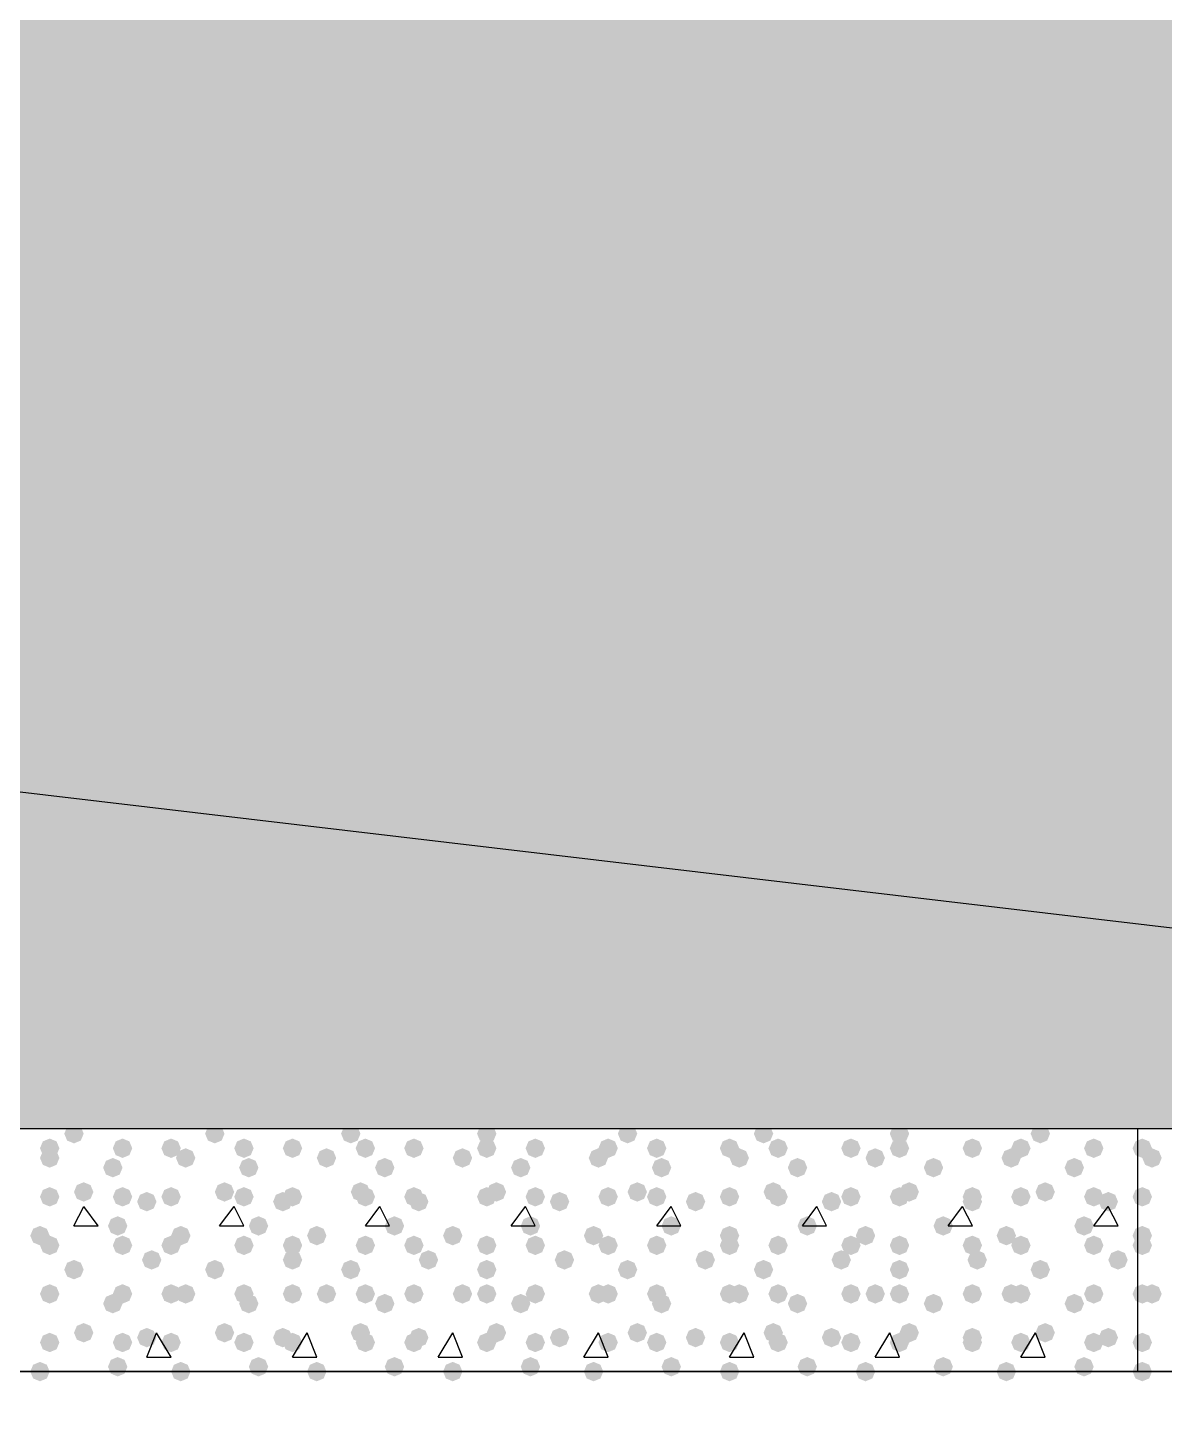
# Model space of a CAD drawing. Header units: millimetres. Extents: x 0 to 420, y 0 to 297.
# Drawn here: x 354.77 to 364.68, y 181.27 to 193.41 of the extents above; entities that cross this region are included whole.
import ezdxf

# ---------------------------------------------------------------- set-up
doc = ezdxf.new("R2010")
doc.units = ezdxf.units.MM
doc.layers.get('0').update_dxf_attribs({"linetype": 'CONTINUOUS'})

msp = doc.modelspace()

# ---------------------------------------------------------------- hatches: boundary and pattern name
at = {"true_color": 0x000008}
h = msp.add_hatch(color=0, dxfattribs=at)
h.paths.add_polyline_path([(379.603, 202.861333), (218.228333, 202.861333), (379.603, 183.811333)], flags=0)
h.paths.add_polyline_path([(218.228333, 202.861333), (379.603, 183.811333), (218.228333, 183.811333)], flags=0)
for points in [[(355.261333, 183.769), (355.236463, 183.709204), (355.176667, 183.684333), (355.116871, 183.709204), (355.092, 183.769), (355.116871, 183.828796), (355.176667, 183.853667), (355.236462, 183.828796)], [(356.489, 183.769), (356.464129, 183.709204), (356.404333, 183.684333), (356.344538, 183.709204), (356.319667, 183.769), (356.344537, 183.828796), (356.404333, 183.853667), (356.464129, 183.828796)], [(357.674333, 183.769), (357.649462, 183.709204), (357.589667, 183.684333), (357.529871, 183.709204), (357.505, 183.769), (357.529871, 183.828796), (357.589667, 183.853667), (357.649462, 183.828796)], [(358.859667, 183.769), (358.834796, 183.709204), (358.775, 183.684333), (358.715204, 183.709204), (358.690333, 183.769), (358.715204, 183.828796), (358.775, 183.853667), (358.834796, 183.828796)], [(360.087333, 183.769), (360.062462, 183.709204), (360.002667, 183.684333), (359.942871, 183.709204), (359.918, 183.769), (359.942871, 183.828796), (360.002667, 183.853667), (360.062462, 183.828796)], [(361.272667, 183.769), (361.247796, 183.709204), (361.188, 183.684333), (361.128204, 183.709204), (361.103333, 183.769), (361.128204, 183.828796), (361.188, 183.853667), (361.247796, 183.828796)], [(362.458, 183.769), (362.433129, 183.709204), (362.373333, 183.684333), (362.313538, 183.709204), (362.288667, 183.769), (362.313537, 183.828796), (362.373333, 183.853667), (362.433129, 183.828796)], [(363.685667, 183.769), (363.660796, 183.709204), (363.601, 183.684333), (363.541204, 183.709204), (363.516333, 183.769), (363.541204, 183.828796), (363.601, 183.853667), (363.660796, 183.828796)], [(355.049667, 183.642), (355.024796, 183.582204), (354.965, 183.557333), (354.905204, 183.582204), (354.880333, 183.642), (354.905204, 183.701796), (354.965, 183.726667), (355.024796, 183.701796)], [(355.684667, 183.642), (355.659796, 183.582204), (355.6, 183.557333), (355.540204, 183.582204), (355.515333, 183.642), (355.540204, 183.701796), (355.6, 183.726667), (355.659796, 183.701796)], [(356.108, 183.642), (356.083129, 183.582204), (356.023333, 183.557333), (355.963538, 183.582204), (355.938667, 183.642), (355.963537, 183.701796), (356.023333, 183.726667), (356.083129, 183.701796)], [(356.743, 183.642), (356.718129, 183.582204), (356.658333, 183.557333), (356.598538, 183.582204), (356.573667, 183.642), (356.598537, 183.701796), (356.658333, 183.726667), (356.718129, 183.701796)], [(357.166333, 183.642), (357.141462, 183.582204), (357.081667, 183.557333), (357.021871, 183.582204), (356.997, 183.642), (357.021871, 183.701796), (357.081667, 183.726667), (357.141462, 183.701796)], [(357.801333, 183.642), (357.776462, 183.582204), (357.716667, 183.557333), (357.656871, 183.582204), (357.632, 183.642), (357.656871, 183.701796), (357.716667, 183.726667), (357.776462, 183.701796)], [(358.224667, 183.642), (358.199796, 183.582204), (358.14, 183.557333), (358.080204, 183.582204), (358.055333, 183.642), (358.080204, 183.701796), (358.14, 183.726667), (358.199796, 183.701796)], [(358.859667, 183.642), (358.834796, 183.582204), (358.775, 183.557333), (358.715204, 183.582204), (358.690333, 183.642), (358.715204, 183.701796), (358.775, 183.726667), (358.834796, 183.701796)], [(359.283, 183.642), (359.258129, 183.582204), (359.198333, 183.557333), (359.138537, 183.582204), (359.113667, 183.642), (359.138537, 183.701796), (359.198333, 183.726667), (359.258129, 183.701796)], [(359.918, 183.642), (359.893129, 183.582204), (359.833333, 183.557333), (359.773537, 183.582204), (359.748667, 183.642), (359.773537, 183.701796), (359.833333, 183.726667), (359.893129, 183.701796)], [(360.341333, 183.642), (360.316462, 183.582204), (360.256667, 183.557333), (360.196871, 183.582204), (360.172, 183.642), (360.196871, 183.701796), (360.256667, 183.726667), (360.316462, 183.701796)], [(360.976333, 183.642), (360.951462, 183.582204), (360.891667, 183.557333), (360.831871, 183.582204), (360.807, 183.642), (360.831871, 183.701796), (360.891667, 183.726667), (360.951462, 183.701796)], [(361.399667, 183.642), (361.374796, 183.582204), (361.315, 183.557333), (361.255204, 183.582204), (361.230333, 183.642), (361.255204, 183.701796), (361.315, 183.726667), (361.374796, 183.701796)], [(362.034667, 183.642), (362.009796, 183.582204), (361.95, 183.557333), (361.890204, 183.582204), (361.865333, 183.642), (361.890204, 183.701796), (361.95, 183.726667), (362.009796, 183.701796)], [(362.458, 183.642), (362.433129, 183.582204), (362.373333, 183.557333), (362.313538, 183.582204), (362.288667, 183.642), (362.313537, 183.701796), (362.373333, 183.726667), (362.433129, 183.701796)], [(363.093, 183.642), (363.068129, 183.582204), (363.008333, 183.557333), (362.948537, 183.582204), (362.923667, 183.642), (362.948537, 183.701796), (363.008333, 183.726667), (363.068129, 183.701796)], [(363.516333, 183.642), (363.491463, 183.582204), (363.431667, 183.557333), (363.371871, 183.582204), (363.347, 183.642), (363.371871, 183.701796), (363.431667, 183.726667), (363.491462, 183.701796)], [(364.151333, 183.642), (364.126463, 183.582204), (364.066667, 183.557333), (364.006871, 183.582204), (363.982, 183.642), (364.006871, 183.701796), (364.066667, 183.726667), (364.126462, 183.701796)], [(355.049667, 183.557333), (355.024796, 183.497537), (354.965, 183.472667), (354.905204, 183.497537), (354.880333, 183.557333), (354.905204, 183.617129), (354.965, 183.642), (355.024796, 183.617129)], [(355.6, 183.472667), (355.575129, 183.412871), (355.515333, 183.388), (355.455537, 183.412871), (355.430667, 183.472667), (355.455537, 183.532462), (355.515333, 183.557333), (355.575129, 183.532463)], [(356.235, 183.557333), (356.210129, 183.497537), (356.150333, 183.472667), (356.090537, 183.497537), (356.065667, 183.557333), (356.090537, 183.617129), (356.150333, 183.642), (356.210129, 183.617129)], [(356.785333, 183.472667), (356.760463, 183.412871), (356.700667, 183.388), (356.640871, 183.412871), (356.616, 183.472667), (356.640871, 183.532462), (356.700667, 183.557333), (356.760462, 183.532463)], [(357.462667, 183.557333), (357.437796, 183.497537), (357.378, 183.472667), (357.318204, 183.497537), (357.293333, 183.557333), (357.318204, 183.617129), (357.378, 183.642), (357.437796, 183.617129)], [(357.970667, 183.472667), (357.945796, 183.412871), (357.886, 183.388), (357.826204, 183.412871), (357.801333, 183.472667), (357.826204, 183.532462), (357.886, 183.557333), (357.945796, 183.532463)], [(358.648, 183.557333), (358.623129, 183.497537), (358.563333, 183.472667), (358.503537, 183.497537), (358.478667, 183.557333), (358.503537, 183.617129), (358.563333, 183.642), (358.623129, 183.617129)], [(359.156, 183.472667), (359.131129, 183.412871), (359.071333, 183.388), (359.011537, 183.412871), (358.986667, 183.472667), (359.011537, 183.532462), (359.071333, 183.557333), (359.131129, 183.532463)], [(359.833333, 183.557333), (359.808463, 183.497537), (359.748667, 183.472667), (359.688871, 183.497537), (359.664, 183.557333), (359.688871, 183.617129), (359.748667, 183.642), (359.808462, 183.617129)], [(360.383667, 183.472667), (360.358796, 183.412871), (360.299, 183.388), (360.239204, 183.412871), (360.214333, 183.472667), (360.239204, 183.532462), (360.299, 183.557333), (360.358796, 183.532463)], [(361.061, 183.557333), (361.036129, 183.497537), (360.976333, 183.472667), (360.916538, 183.497537), (360.891667, 183.557333), (360.916537, 183.617129), (360.976333, 183.642), (361.036129, 183.617129)], [(361.569, 183.472667), (361.544129, 183.412871), (361.484333, 183.388), (361.424537, 183.412871), (361.399667, 183.472667), (361.424537, 183.532462), (361.484333, 183.557333), (361.544129, 183.532463)], [(362.246333, 183.557333), (362.221462, 183.497537), (362.161667, 183.472667), (362.101871, 183.497537), (362.077, 183.557333), (362.101871, 183.617129), (362.161667, 183.642), (362.221462, 183.617129)], [(362.754333, 183.472667), (362.729462, 183.412871), (362.669667, 183.388), (362.609871, 183.412871), (362.585, 183.472667), (362.609871, 183.532462), (362.669667, 183.557333), (362.729462, 183.532463)], [(363.431667, 183.557333), (363.406796, 183.497537), (363.347, 183.472667), (363.287204, 183.497537), (363.262333, 183.557333), (363.287204, 183.617129), (363.347, 183.642), (363.406796, 183.617129)], [(363.982, 183.472667), (363.957129, 183.412871), (363.897333, 183.388), (363.837538, 183.412871), (363.812667, 183.472667), (363.837537, 183.532462), (363.897333, 183.557333), (363.957129, 183.532463)], [(355.049667, 183.218667), (355.024796, 183.158871), (354.965, 183.134), (354.905204, 183.158871), (354.880333, 183.218667), (354.905204, 183.278462), (354.965, 183.303333), (355.024796, 183.278463)], [(355.346, 183.261), (355.321129, 183.201204), (355.261333, 183.176333), (355.201537, 183.201204), (355.176667, 183.261), (355.201537, 183.320796), (355.261333, 183.345667), (355.321129, 183.320796)], [(355.684667, 183.218667), (355.659796, 183.158871), (355.6, 183.134), (355.540204, 183.158871), (355.515333, 183.218667), (355.540204, 183.278462), (355.6, 183.303333), (355.659796, 183.278463)], [(356.108, 183.218667), (356.083129, 183.158871), (356.023333, 183.134), (355.963538, 183.158871), (355.938667, 183.218667), (355.963537, 183.278462), (356.023333, 183.303333), (356.083129, 183.278463)], [(356.573667, 183.261), (356.548796, 183.201204), (356.489, 183.176333), (356.429204, 183.201204), (356.404333, 183.261), (356.429204, 183.320796), (356.489, 183.345667), (356.548796, 183.320796)], [(356.743, 183.218667), (356.718129, 183.158871), (356.658333, 183.134), (356.598538, 183.158871), (356.573667, 183.218667), (356.598537, 183.278462), (356.658333, 183.303333), (356.718129, 183.278463)], [(357.166333, 183.218667), (357.141462, 183.158871), (357.081667, 183.134), (357.021871, 183.158871), (356.997, 183.218667), (357.021871, 183.278462), (357.081667, 183.303333), (357.141462, 183.278463)], [(357.759, 183.261), (357.734129, 183.201204), (357.674333, 183.176333), (357.614537, 183.201204), (357.589667, 183.261), (357.614537, 183.320796), (357.674333, 183.345667), (357.734129, 183.320796)], [(357.801333, 183.218667), (357.776462, 183.158871), (357.716667, 183.134), (357.656871, 183.158871), (357.632, 183.218667), (357.656871, 183.278462), (357.716667, 183.303333), (357.776462, 183.278463)], [(358.224667, 183.218667), (358.199796, 183.158871), (358.14, 183.134), (358.080204, 183.158871), (358.055333, 183.218667), (358.080204, 183.278462), (358.14, 183.303333), (358.199796, 183.278463)], [(358.859667, 183.218667), (358.834796, 183.158871), (358.775, 183.134), (358.715204, 183.158871), (358.690333, 183.218667), (358.715204, 183.278462), (358.775, 183.303333), (358.834796, 183.278463)], [(358.944333, 183.261), (358.919462, 183.201204), (358.859667, 183.176333), (358.799871, 183.201204), (358.775, 183.261), (358.799871, 183.320796), (358.859667, 183.345667), (358.919462, 183.320796)], [(359.283, 183.218667), (359.258129, 183.158871), (359.198333, 183.134), (359.138537, 183.158871), (359.113667, 183.218667), (359.138537, 183.278462), (359.198333, 183.303333), (359.258129, 183.278463)], [(359.918, 183.218667), (359.893129, 183.158871), (359.833333, 183.134), (359.773537, 183.158871), (359.748667, 183.218667), (359.773537, 183.278462), (359.833333, 183.303333), (359.893129, 183.278463)], [(360.172, 183.261), (360.147129, 183.201204), (360.087333, 183.176333), (360.027537, 183.201204), (360.002667, 183.261), (360.027537, 183.320796), (360.087333, 183.345667), (360.147129, 183.320796)], [(360.341333, 183.218667), (360.316462, 183.158871), (360.256667, 183.134), (360.196871, 183.158871), (360.172, 183.218667), (360.196871, 183.278462), (360.256667, 183.303333), (360.316462, 183.278463)], [(360.976333, 183.218667), (360.951462, 183.158871), (360.891667, 183.134), (360.831871, 183.158871), (360.807, 183.218667), (360.831871, 183.278462), (360.891667, 183.303333), (360.951462, 183.278463)], [(361.357333, 183.261), (361.332462, 183.201204), (361.272667, 183.176333), (361.212871, 183.201204), (361.188, 183.261), (361.212871, 183.320796), (361.272667, 183.345667), (361.332462, 183.320796)], [(361.399667, 183.218667), (361.374796, 183.158871), (361.315, 183.134), (361.255204, 183.158871), (361.230333, 183.218667), (361.255204, 183.278462), (361.315, 183.303333), (361.374796, 183.278463)], [(362.034667, 183.218667), (362.009796, 183.158871), (361.95, 183.134), (361.890204, 183.158871), (361.865333, 183.218667), (361.890204, 183.278462), (361.95, 183.303333), (362.009796, 183.278463)], [(362.458, 183.218667), (362.433129, 183.158871), (362.373333, 183.134), (362.313538, 183.158871), (362.288667, 183.218667), (362.313537, 183.278462), (362.373333, 183.303333), (362.433129, 183.278463)], [(362.542667, 183.261), (362.517796, 183.201204), (362.458, 183.176333), (362.398204, 183.201204), (362.373333, 183.261), (362.398204, 183.320796), (362.458, 183.345667), (362.517796, 183.320796)], [(363.093, 183.218667), (363.068129, 183.158871), (363.008333, 183.134), (362.948537, 183.158871), (362.923667, 183.218667), (362.948537, 183.278462), (363.008333, 183.303333), (363.068129, 183.278463)], [(363.516333, 183.218667), (363.491463, 183.158871), (363.431667, 183.134), (363.371871, 183.158871), (363.347, 183.218667), (363.371871, 183.278462), (363.431667, 183.303333), (363.491462, 183.278463)], [(363.728, 183.261), (363.703129, 183.201204), (363.643333, 183.176333), (363.583538, 183.201204), (363.558667, 183.261), (363.583537, 183.320796), (363.643333, 183.345667), (363.703129, 183.320796)], [(364.151333, 183.218667), (364.126463, 183.158871), (364.066667, 183.134), (364.006871, 183.158871), (363.982, 183.218667), (364.006871, 183.278462), (364.066667, 183.303333), (364.126462, 183.278463)], [(355.896333, 183.176333), (355.871463, 183.116537), (355.811667, 183.091667), (355.751871, 183.116537), (355.727, 183.176333), (355.751871, 183.236129), (355.811667, 183.261), (355.871462, 183.236129)], [(357.081667, 183.176333), (357.056796, 183.116537), (356.997, 183.091667), (356.937204, 183.116537), (356.912333, 183.176333), (356.937204, 183.236129), (356.997, 183.261), (357.056796, 183.236129)], [(358.267, 183.176333), (358.242129, 183.116537), (358.182333, 183.091667), (358.122538, 183.116537), (358.097667, 183.176333), (358.122537, 183.236129), (358.182333, 183.261), (358.242129, 183.236129)], [(359.494667, 183.176333), (359.469796, 183.116537), (359.41, 183.091667), (359.350204, 183.116537), (359.325333, 183.176333), (359.350204, 183.236129), (359.41, 183.261), (359.469796, 183.236129)], [(360.68, 183.176333), (360.655129, 183.116537), (360.595333, 183.091667), (360.535538, 183.116537), (360.510667, 183.176333), (360.535537, 183.236129), (360.595333, 183.261), (360.655129, 183.236129)], [(361.865333, 183.176333), (361.840463, 183.116537), (361.780667, 183.091667), (361.720871, 183.116537), (361.696, 183.176333), (361.720871, 183.236129), (361.780667, 183.261), (361.840462, 183.236129)], [(363.093, 183.176333), (363.068129, 183.116537), (363.008333, 183.091667), (362.948537, 183.116537), (362.923667, 183.176333), (362.948537, 183.236129), (363.008333, 183.261), (363.068129, 183.236129)], [(364.278333, 183.176333), (364.253462, 183.116537), (364.193667, 183.091667), (364.133871, 183.116537), (364.109, 183.176333), (364.133871, 183.236129), (364.193667, 183.261), (364.253462, 183.236129)], [(354.965, 182.88), (354.940129, 182.820204), (354.880333, 182.795333), (354.820538, 182.820204), (354.795667, 182.88), (354.820537, 182.939796), (354.880333, 182.964667), (354.940129, 182.939796)], [(355.642333, 182.964667), (355.617462, 182.904871), (355.557667, 182.88), (355.497871, 182.904871), (355.473, 182.964667), (355.497871, 183.024462), (355.557667, 183.049333), (355.617462, 183.024463)], [(356.192667, 182.88), (356.167796, 182.820204), (356.108, 182.795333), (356.048204, 182.820204), (356.023333, 182.88), (356.048204, 182.939796), (356.108, 182.964667), (356.167796, 182.939796)], [(356.87, 182.964667), (356.845129, 182.904871), (356.785333, 182.88), (356.725537, 182.904871), (356.700667, 182.964667), (356.725537, 183.024462), (356.785333, 183.049333), (356.845129, 183.024463)], [(357.378, 182.88), (357.353129, 182.820204), (357.293333, 182.795333), (357.233538, 182.820204), (357.208667, 182.88), (357.233537, 182.939796), (357.293333, 182.964667), (357.353129, 182.939796)], [(358.055333, 182.964667), (358.030463, 182.904871), (357.970667, 182.88), (357.910871, 182.904871), (357.886, 182.964667), (357.910871, 183.024462), (357.970667, 183.049333), (358.030462, 183.024463)], [(358.563333, 182.88), (358.538462, 182.820204), (358.478667, 182.795333), (358.418871, 182.820204), (358.394, 182.88), (358.418871, 182.939796), (358.478667, 182.964667), (358.538462, 182.939796)], [(359.240667, 182.964667), (359.215796, 182.904871), (359.156, 182.88), (359.096204, 182.904871), (359.071333, 182.964667), (359.096204, 183.024462), (359.156, 183.049333), (359.215796, 183.024463)], [(359.791, 182.88), (359.766129, 182.820204), (359.706333, 182.795333), (359.646538, 182.820204), (359.621667, 182.88), (359.646537, 182.939796), (359.706333, 182.964667), (359.766129, 182.939796)], [(360.468333, 182.964667), (360.443463, 182.904871), (360.383667, 182.88), (360.323871, 182.904871), (360.299, 182.964667), (360.323871, 183.024462), (360.383667, 183.049333), (360.443462, 183.024463)], [(360.976333, 182.88), (360.951462, 182.820204), (360.891667, 182.795333), (360.831871, 182.820204), (360.807, 182.88), (360.831871, 182.939796), (360.891667, 182.964667), (360.951462, 182.939796)], [(361.653667, 182.964667), (361.628796, 182.904871), (361.569, 182.88), (361.509204, 182.904871), (361.484333, 182.964667), (361.509204, 183.024462), (361.569, 183.049333), (361.628796, 183.024463)], [(362.161667, 182.88), (362.136796, 182.820204), (362.077, 182.795333), (362.017204, 182.820204), (361.992333, 182.88), (362.017204, 182.939796), (362.077, 182.964667), (362.136796, 182.939796)], [(362.839, 182.964667), (362.814129, 182.904871), (362.754333, 182.88), (362.694537, 182.904871), (362.669667, 182.964667), (362.694537, 183.024462), (362.754333, 183.049333), (362.814129, 183.024463)], [(363.389333, 182.88), (363.364462, 182.820204), (363.304667, 182.795333), (363.244871, 182.820204), (363.22, 182.88), (363.244871, 182.939796), (363.304667, 182.964667), (363.364462, 182.939796)], [(364.066667, 182.964667), (364.041796, 182.904871), (363.982, 182.88), (363.922204, 182.904871), (363.897333, 182.964667), (363.922204, 183.024462), (363.982, 183.049333), (364.041796, 183.024463)], [(355.049667, 182.795333), (355.024796, 182.735537), (354.965, 182.710667), (354.905204, 182.735537), (354.880333, 182.795333), (354.905204, 182.855129), (354.965, 182.88), (355.024796, 182.855129)], [(355.684667, 182.795333), (355.659796, 182.735537), (355.6, 182.710667), (355.540204, 182.735537), (355.515333, 182.795333), (355.540204, 182.855129), (355.6, 182.88), (355.659796, 182.855129)], [(356.108, 182.795333), (356.083129, 182.735537), (356.023333, 182.710667), (355.963538, 182.735537), (355.938667, 182.795333), (355.963537, 182.855129), (356.023333, 182.88), (356.083129, 182.855129)], [(356.743, 182.795333), (356.718129, 182.735537), (356.658333, 182.710667), (356.598538, 182.735537), (356.573667, 182.795333), (356.598537, 182.855129), (356.658333, 182.88), (356.718129, 182.855129)], [(357.166333, 182.795333), (357.141462, 182.735537), (357.081667, 182.710667), (357.021871, 182.735537), (356.997, 182.795333), (357.021871, 182.855129), (357.081667, 182.88), (357.141462, 182.855129)], [(357.801333, 182.795333), (357.776462, 182.735537), (357.716667, 182.710667), (357.656871, 182.735537), (357.632, 182.795333), (357.656871, 182.855129), (357.716667, 182.88), (357.776462, 182.855129)], [(358.224667, 182.795333), (358.199796, 182.735537), (358.14, 182.710667), (358.080204, 182.735537), (358.055333, 182.795333), (358.080204, 182.855129), (358.14, 182.88), (358.199796, 182.855129)], [(358.859667, 182.795333), (358.834796, 182.735537), (358.775, 182.710667), (358.715204, 182.735537), (358.690333, 182.795333), (358.715204, 182.855129), (358.775, 182.88), (358.834796, 182.855129)], [(359.283, 182.795333), (359.258129, 182.735537), (359.198333, 182.710667), (359.138537, 182.735537), (359.113667, 182.795333), (359.138537, 182.855129), (359.198333, 182.88), (359.258129, 182.855129)], [(359.918, 182.795333), (359.893129, 182.735537), (359.833333, 182.710667), (359.773537, 182.735537), (359.748667, 182.795333), (359.773537, 182.855129), (359.833333, 182.88), (359.893129, 182.855129)], [(360.341333, 182.795333), (360.316462, 182.735537), (360.256667, 182.710667), (360.196871, 182.735537), (360.172, 182.795333), (360.196871, 182.855129), (360.256667, 182.88), (360.316462, 182.855129)], [(360.976333, 182.795333), (360.951462, 182.735537), (360.891667, 182.710667), (360.831871, 182.735537), (360.807, 182.795333), (360.831871, 182.855129), (360.891667, 182.88), (360.951462, 182.855129)], [(361.399667, 182.795333), (361.374796, 182.735537), (361.315, 182.710667), (361.255204, 182.735537), (361.230333, 182.795333), (361.255204, 182.855129), (361.315, 182.88), (361.374796, 182.855129)], [(362.034667, 182.795333), (362.009796, 182.735537), (361.95, 182.710667), (361.890204, 182.735537), (361.865333, 182.795333), (361.890204, 182.855129), (361.95, 182.88), (362.009796, 182.855129)], [(362.458, 182.795333), (362.433129, 182.735537), (362.373333, 182.710667), (362.313538, 182.735537), (362.288667, 182.795333), (362.313537, 182.855129), (362.373333, 182.88), (362.433129, 182.855129)], [(363.093, 182.795333), (363.068129, 182.735537), (363.008333, 182.710667), (362.948537, 182.735537), (362.923667, 182.795333), (362.948537, 182.855129), (363.008333, 182.88), (363.068129, 182.855129)], [(363.516333, 182.795333), (363.491463, 182.735537), (363.431667, 182.710667), (363.371871, 182.735537), (363.347, 182.795333), (363.371871, 182.855129), (363.431667, 182.88), (363.491462, 182.855129)], [(364.151333, 182.795333), (364.126463, 182.735537), (364.066667, 182.710667), (364.006871, 182.735537), (363.982, 182.795333), (364.006871, 182.855129), (364.066667, 182.88), (364.126462, 182.855129)], [(355.938667, 182.668333), (355.913796, 182.608537), (355.854, 182.583667), (355.794204, 182.608537), (355.769333, 182.668333), (355.794204, 182.728129), (355.854, 182.753), (355.913796, 182.728129)], [(357.166333, 182.668333), (357.141462, 182.608537), (357.081667, 182.583667), (357.021871, 182.608537), (356.997, 182.668333), (357.021871, 182.728129), (357.081667, 182.753), (357.141462, 182.728129)], [(358.351667, 182.668333), (358.326796, 182.608537), (358.267, 182.583667), (358.207204, 182.608537), (358.182333, 182.668333), (358.207204, 182.728129), (358.267, 182.753), (358.326796, 182.728129)], [(359.537, 182.668333), (359.512129, 182.608537), (359.452333, 182.583667), (359.392538, 182.608537), (359.367667, 182.668333), (359.392537, 182.728129), (359.452333, 182.753), (359.512129, 182.728129)], [(360.764667, 182.668333), (360.739796, 182.608537), (360.68, 182.583667), (360.620204, 182.608537), (360.595333, 182.668333), (360.620204, 182.728129), (360.68, 182.753), (360.739796, 182.728129)], [(361.95, 182.668333), (361.925129, 182.608537), (361.865333, 182.583667), (361.805538, 182.608537), (361.780667, 182.668333), (361.805537, 182.728129), (361.865333, 182.753), (361.925129, 182.728129)], [(363.135333, 182.668333), (363.110463, 182.608537), (363.050667, 182.583667), (362.990871, 182.608537), (362.966, 182.668333), (362.990871, 182.728129), (363.050667, 182.753), (363.110462, 182.728129)], [(364.363, 182.668333), (364.338129, 182.608537), (364.278333, 182.583667), (364.218538, 182.608537), (364.193667, 182.668333), (364.218537, 182.728129), (364.278333, 182.753), (364.338129, 182.728129)], [(355.261333, 182.583667), (355.236463, 182.523871), (355.176667, 182.499), (355.116871, 182.523871), (355.092, 182.583667), (355.116871, 182.643462), (355.176667, 182.668333), (355.236462, 182.643463)], [(356.489, 182.583667), (356.464129, 182.523871), (356.404333, 182.499), (356.344538, 182.523871), (356.319667, 182.583667), (356.344537, 182.643462), (356.404333, 182.668333), (356.464129, 182.643463)], [(357.674333, 182.583667), (357.649462, 182.523871), (357.589667, 182.499), (357.529871, 182.523871), (357.505, 182.583667), (357.529871, 182.643462), (357.589667, 182.668333), (357.649462, 182.643463)], [(358.859667, 182.583667), (358.834796, 182.523871), (358.775, 182.499), (358.715204, 182.523871), (358.690333, 182.583667), (358.715204, 182.643462), (358.775, 182.668333), (358.834796, 182.643463)], [(360.087333, 182.583667), (360.062462, 182.523871), (360.002667, 182.499), (359.942871, 182.523871), (359.918, 182.583667), (359.942871, 182.643462), (360.002667, 182.668333), (360.062462, 182.643463)], [(361.272667, 182.583667), (361.247796, 182.523871), (361.188, 182.499), (361.128204, 182.523871), (361.103333, 182.583667), (361.128204, 182.643462), (361.188, 182.668333), (361.247796, 182.643463)], [(362.458, 182.583667), (362.433129, 182.523871), (362.373333, 182.499), (362.313538, 182.523871), (362.288667, 182.583667), (362.313537, 182.643462), (362.373333, 182.668333), (362.433129, 182.643463)], [(363.685667, 182.583667), (363.660796, 182.523871), (363.601, 182.499), (363.541204, 182.523871), (363.516333, 182.583667), (363.541204, 182.643462), (363.601, 182.668333), (363.660796, 182.643463)], [(355.049667, 182.372), (355.024796, 182.312204), (354.965, 182.287333), (354.905204, 182.312204), (354.880333, 182.372), (354.905204, 182.431796), (354.965, 182.456667), (355.024796, 182.431796)], [(355.049667, 182.372), (355.024796, 182.312204), (354.965, 182.287333), (354.905204, 182.312204), (354.880333, 182.372), (354.905204, 182.431796), (354.965, 182.456667), (355.024796, 182.431796)], [(355.684667, 182.372), (355.659796, 182.312204), (355.6, 182.287333), (355.540204, 182.312204), (355.515333, 182.372), (355.540204, 182.431796), (355.6, 182.456667), (355.659796, 182.431796)], [(356.108, 182.372), (356.083129, 182.312204), (356.023333, 182.287333), (355.963538, 182.312204), (355.938667, 182.372), (355.963537, 182.431796), (356.023333, 182.456667), (356.083129, 182.431796)], [(356.235, 182.372), (356.210129, 182.312204), (356.150333, 182.287333), (356.090537, 182.312204), (356.065667, 182.372), (356.090537, 182.431796), (356.150333, 182.456667), (356.210129, 182.431796)], [(356.743, 182.372), (356.718129, 182.312204), (356.658333, 182.287333), (356.598538, 182.312204), (356.573667, 182.372), (356.598537, 182.431796), (356.658333, 182.456667), (356.718129, 182.431796)], [(357.166333, 182.372), (357.141462, 182.312204), (357.081667, 182.287333), (357.021871, 182.312204), (356.997, 182.372), (357.021871, 182.431796), (357.081667, 182.456667), (357.141462, 182.431796)], [(357.462667, 182.372), (357.437796, 182.312204), (357.378, 182.287333), (357.318204, 182.312204), (357.293333, 182.372), (357.318204, 182.431796), (357.378, 182.456667), (357.437796, 182.431796)], [(357.801333, 182.372), (357.776462, 182.312204), (357.716667, 182.287333), (357.656871, 182.312204), (357.632, 182.372), (357.656871, 182.431796), (357.716667, 182.456667), (357.776462, 182.431796)], [(358.224667, 182.372), (358.199796, 182.312204), (358.14, 182.287333), (358.080204, 182.312204), (358.055333, 182.372), (358.080204, 182.431796), (358.14, 182.456667), (358.199796, 182.431796)], [(358.648, 182.372), (358.623129, 182.312204), (358.563333, 182.287333), (358.503537, 182.312204), (358.478667, 182.372), (358.503537, 182.431796), (358.563333, 182.456667), (358.623129, 182.431796)], [(358.859667, 182.372), (358.834796, 182.312204), (358.775, 182.287333), (358.715204, 182.312204), (358.690333, 182.372), (358.715204, 182.431796), (358.775, 182.456667), (358.834796, 182.431796)], [(359.283, 182.372), (359.258129, 182.312204), (359.198333, 182.287333), (359.138537, 182.312204), (359.113667, 182.372), (359.138537, 182.431796), (359.198333, 182.456667), (359.258129, 182.431796)], [(359.833333, 182.372), (359.808463, 182.312204), (359.748667, 182.287333), (359.688871, 182.312204), (359.664, 182.372), (359.688871, 182.431796), (359.748667, 182.456667), (359.808462, 182.431796)], [(359.918, 182.372), (359.893129, 182.312204), (359.833333, 182.287333), (359.773537, 182.312204), (359.748667, 182.372), (359.773537, 182.431796), (359.833333, 182.456667), (359.893129, 182.431796)], [(360.341333, 182.372), (360.316462, 182.312204), (360.256667, 182.287333), (360.196871, 182.312204), (360.172, 182.372), (360.196871, 182.431796), (360.256667, 182.456667), (360.316462, 182.431796)], [(360.976333, 182.372), (360.951462, 182.312204), (360.891667, 182.287333), (360.831871, 182.312204), (360.807, 182.372), (360.831871, 182.431796), (360.891667, 182.456667), (360.951462, 182.431796)], [(361.061, 182.372), (361.036129, 182.312204), (360.976333, 182.287333), (360.916538, 182.312204), (360.891667, 182.372), (360.916537, 182.431796), (360.976333, 182.456667), (361.036129, 182.431796)], [(361.399667, 182.372), (361.374796, 182.312204), (361.315, 182.287333), (361.255204, 182.312204), (361.230333, 182.372), (361.255204, 182.431796), (361.315, 182.456667), (361.374796, 182.431796)], [(362.034667, 182.372), (362.009796, 182.312204), (361.95, 182.287333), (361.890204, 182.312204), (361.865333, 182.372), (361.890204, 182.431796), (361.95, 182.456667), (362.009796, 182.431796)], [(362.246333, 182.372), (362.221462, 182.312204), (362.161667, 182.287333), (362.101871, 182.312204), (362.077, 182.372), (362.101871, 182.431796), (362.161667, 182.456667), (362.221462, 182.431796)], [(362.458, 182.372), (362.433129, 182.312204), (362.373333, 182.287333), (362.313538, 182.312204), (362.288667, 182.372), (362.313537, 182.431796), (362.373333, 182.456667), (362.433129, 182.431796)], [(363.093, 182.372), (363.068129, 182.312204), (363.008333, 182.287333), (362.948537, 182.312204), (362.923667, 182.372), (362.948537, 182.431796), (363.008333, 182.456667), (363.068129, 182.431796)], [(363.431667, 182.372), (363.406796, 182.312204), (363.347, 182.287333), (363.287204, 182.312204), (363.262333, 182.372), (363.287204, 182.431796), (363.347, 182.456667), (363.406796, 182.431796)], [(363.516333, 182.372), (363.491463, 182.312204), (363.431667, 182.287333), (363.371871, 182.312204), (363.347, 182.372), (363.371871, 182.431796), (363.431667, 182.456667), (363.491462, 182.431796)], [(364.151333, 182.372), (364.126463, 182.312204), (364.066667, 182.287333), (364.006871, 182.312204), (363.982, 182.372), (364.006871, 182.431796), (364.066667, 182.456667), (364.126462, 182.431796)], [(355.6, 182.287333), (355.575129, 182.227537), (355.515333, 182.202667), (355.455537, 182.227537), (355.430667, 182.287333), (355.455537, 182.347129), (355.515333, 182.372), (355.575129, 182.347129)], [(356.785333, 182.287333), (356.760463, 182.227537), (356.700667, 182.202667), (356.640871, 182.227537), (356.616, 182.287333), (356.640871, 182.347129), (356.700667, 182.372), (356.760462, 182.347129)], [(357.970667, 182.287333), (357.945796, 182.227537), (357.886, 182.202667), (357.826204, 182.227537), (357.801333, 182.287333), (357.826204, 182.347129), (357.886, 182.372), (357.945796, 182.347129)], [(359.156, 182.287333), (359.131129, 182.227537), (359.071333, 182.202667), (359.011537, 182.227537), (358.986667, 182.287333), (359.011537, 182.347129), (359.071333, 182.372), (359.131129, 182.347129)], [(360.383667, 182.287333), (360.358796, 182.227537), (360.299, 182.202667), (360.239204, 182.227537), (360.214333, 182.287333), (360.239204, 182.347129), (360.299, 182.372), (360.358796, 182.347129)], [(361.569, 182.287333), (361.544129, 182.227537), (361.484333, 182.202667), (361.424537, 182.227537), (361.399667, 182.287333), (361.424537, 182.347129), (361.484333, 182.372), (361.544129, 182.347129)], [(362.754333, 182.287333), (362.729462, 182.227537), (362.669667, 182.202667), (362.609871, 182.227537), (362.585, 182.287333), (362.609871, 182.347129), (362.669667, 182.372), (362.729462, 182.347129)], [(363.982, 182.287333), (363.957129, 182.227537), (363.897333, 182.202667), (363.837538, 182.227537), (363.812667, 182.287333), (363.837537, 182.347129), (363.897333, 182.372), (363.957129, 182.347129)], [(355.346, 182.033333), (355.321129, 181.973537), (355.261333, 181.948667), (355.201537, 181.973537), (355.176667, 182.033333), (355.201537, 182.093129), (355.261333, 182.118), (355.321129, 182.093129)], [(356.573667, 182.033333), (356.548796, 181.973537), (356.489, 181.948667), (356.429204, 181.973537), (356.404333, 182.033333), (356.429204, 182.093129), (356.489, 182.118), (356.548796, 182.093129)], [(357.759, 182.033333), (357.734129, 181.973537), (357.674333, 181.948667), (357.614537, 181.973537), (357.589667, 182.033333), (357.614537, 182.093129), (357.674333, 182.118), (357.734129, 182.093129)], [(358.944333, 182.033333), (358.919462, 181.973537), (358.859667, 181.948667), (358.799871, 181.973537), (358.775, 182.033333), (358.799871, 182.093129), (358.859667, 182.118), (358.919462, 182.093129)], [(360.172, 182.033333), (360.147129, 181.973537), (360.087333, 181.948667), (360.027537, 181.973537), (360.002667, 182.033333), (360.027537, 182.093129), (360.087333, 182.118), (360.147129, 182.093129)], [(361.357333, 182.033333), (361.332462, 181.973537), (361.272667, 181.948667), (361.212871, 181.973537), (361.188, 182.033333), (361.212871, 182.093129), (361.272667, 182.118), (361.332462, 182.093129)], [(362.542667, 182.033333), (362.517796, 181.973537), (362.458, 181.948667), (362.398204, 181.973537), (362.373333, 182.033333), (362.398204, 182.093129), (362.458, 182.118), (362.517796, 182.093129)], [(363.728, 182.033333), (363.703129, 181.973537), (363.643333, 181.948667), (363.583538, 181.973537), (363.558667, 182.033333), (363.583537, 182.093129), (363.643333, 182.118), (363.703129, 182.093129)], [(355.049667, 181.948667), (355.024796, 181.888871), (354.965, 181.864), (354.905204, 181.888871), (354.880333, 181.948667), (354.905204, 182.008462), (354.965, 182.033333), (355.024796, 182.008463)], [(355.684667, 181.948667), (355.659796, 181.888871), (355.6, 181.864), (355.540204, 181.888871), (355.515333, 181.948667), (355.540204, 182.008462), (355.6, 182.033333), (355.659796, 182.008463)], [(355.896333, 181.991), (355.871463, 181.931204), (355.811667, 181.906333), (355.751871, 181.931204), (355.727, 181.991), (355.751871, 182.050796), (355.811667, 182.075667), (355.871462, 182.050796)], [(356.108, 181.948667), (356.083129, 181.888871), (356.023333, 181.864), (355.963538, 181.888871), (355.938667, 181.948667), (355.963537, 182.008462), (356.023333, 182.033333), (356.083129, 182.008463)], [(356.743, 181.948667), (356.718129, 181.888871), (356.658333, 181.864), (356.598538, 181.888871), (356.573667, 181.948667), (356.598537, 182.008462), (356.658333, 182.033333), (356.718129, 182.008463)], [(357.081667, 181.991), (357.056796, 181.931204), (356.997, 181.906333), (356.937204, 181.931204), (356.912333, 181.991), (356.937204, 182.050796), (356.997, 182.075667), (357.056796, 182.050796)], [(357.166333, 181.948667), (357.141462, 181.888871), (357.081667, 181.864), (357.021871, 181.888871), (356.997, 181.948667), (357.021871, 182.008462), (357.081667, 182.033333), (357.141462, 182.008463)], [(357.801333, 181.948667), (357.776462, 181.888871), (357.716667, 181.864), (357.656871, 181.888871), (357.632, 181.948667), (357.656871, 182.008462), (357.716667, 182.033333), (357.776462, 182.008463)], [(358.224667, 181.948667), (358.199796, 181.888871), (358.14, 181.864), (358.080204, 181.888871), (358.055333, 181.948667), (358.080204, 182.008462), (358.14, 182.033333), (358.199796, 182.008463)], [(358.267, 181.991), (358.242129, 181.931204), (358.182333, 181.906333), (358.122538, 181.931204), (358.097667, 181.991), (358.122537, 182.050796), (358.182333, 182.075667), (358.242129, 182.050796)], [(358.859667, 181.948667), (358.834796, 181.888871), (358.775, 181.864), (358.715204, 181.888871), (358.690333, 181.948667), (358.715204, 182.008462), (358.775, 182.033333), (358.834796, 182.008463)], [(359.283, 181.948667), (359.258129, 181.888871), (359.198333, 181.864), (359.138537, 181.888871), (359.113667, 181.948667), (359.138537, 182.008462), (359.198333, 182.033333), (359.258129, 182.008463)], [(359.494667, 181.991), (359.469796, 181.931204), (359.41, 181.906333), (359.350204, 181.931204), (359.325333, 181.991), (359.350204, 182.050796), (359.41, 182.075667), (359.469796, 182.050796)], [(359.918, 181.948667), (359.893129, 181.888871), (359.833333, 181.864), (359.773537, 181.888871), (359.748667, 181.948667), (359.773537, 182.008462), (359.833333, 182.033333), (359.893129, 182.008463)], [(360.341333, 181.948667), (360.316462, 181.888871), (360.256667, 181.864), (360.196871, 181.888871), (360.172, 181.948667), (360.196871, 182.008462), (360.256667, 182.033333), (360.316462, 182.008463)], [(360.68, 181.991), (360.655129, 181.931204), (360.595333, 181.906333), (360.535538, 181.931204), (360.510667, 181.991), (360.535537, 182.050796), (360.595333, 182.075667), (360.655129, 182.050796)], [(360.976333, 181.948667), (360.951462, 181.888871), (360.891667, 181.864), (360.831871, 181.888871), (360.807, 181.948667), (360.831871, 182.008462), (360.891667, 182.033333), (360.951462, 182.008463)], [(361.399667, 181.948667), (361.374796, 181.888871), (361.315, 181.864), (361.255204, 181.888871), (361.230333, 181.948667), (361.255204, 182.008462), (361.315, 182.033333), (361.374796, 182.008463)], [(361.865333, 181.991), (361.840463, 181.931204), (361.780667, 181.906333), (361.720871, 181.931204), (361.696, 181.991), (361.720871, 182.050796), (361.780667, 182.075667), (361.840462, 182.050796)], [(362.034667, 181.948667), (362.009796, 181.888871), (361.95, 181.864), (361.890204, 181.888871), (361.865333, 181.948667), (361.890204, 182.008462), (361.95, 182.033333), (362.009796, 182.008463)], [(362.458, 181.948667), (362.433129, 181.888871), (362.373333, 181.864), (362.313538, 181.888871), (362.288667, 181.948667), (362.313537, 182.008462), (362.373333, 182.033333), (362.433129, 182.008463)], [(363.093, 181.991), (363.068129, 181.931204), (363.008333, 181.906333), (362.948537, 181.931204), (362.923667, 181.991), (362.948537, 182.050796), (363.008333, 182.075667), (363.068129, 182.050796)], [(363.093, 181.948667), (363.068129, 181.888871), (363.008333, 181.864), (362.948537, 181.888871), (362.923667, 181.948667), (362.948537, 182.008462), (363.008333, 182.033333), (363.068129, 182.008463)], [(363.516333, 181.948667), (363.491463, 181.888871), (363.431667, 181.864), (363.371871, 181.888871), (363.347, 181.948667), (363.371871, 182.008462), (363.431667, 182.033333), (363.491462, 182.008463)], [(364.151333, 181.948667), (364.126463, 181.888871), (364.066667, 181.864), (364.006871, 181.888871), (363.982, 181.948667), (364.006871, 182.008462), (364.066667, 182.033333), (364.126462, 182.008463)], [(364.278333, 181.991), (364.253462, 181.931204), (364.193667, 181.906333), (364.133871, 181.931204), (364.109, 181.991), (364.133871, 182.050796), (364.193667, 182.075667), (364.253462, 182.050796)], [(354.965, 181.694667), (354.940129, 181.634871), (354.880333, 181.61), (354.820538, 181.634871), (354.795667, 181.694667), (354.820537, 181.754462), (354.880333, 181.779333), (354.940129, 181.754463)], [(355.642333, 181.737), (355.617462, 181.677204), (355.557667, 181.652333), (355.497871, 181.677204), (355.473, 181.737), (355.497871, 181.796796), (355.557667, 181.821667), (355.617462, 181.796796)], [(356.192667, 181.694667), (356.167796, 181.634871), (356.108, 181.61), (356.048204, 181.634871), (356.023333, 181.694667), (356.048204, 181.754462), (356.108, 181.779333), (356.167796, 181.754463)], [(356.87, 181.737), (356.845129, 181.677204), (356.785333, 181.652333), (356.725537, 181.677204), (356.700667, 181.737), (356.725537, 181.796796), (356.785333, 181.821667), (356.845129, 181.796796)], [(357.378, 181.694667), (357.353129, 181.634871), (357.293333, 181.61), (357.233538, 181.634871), (357.208667, 181.694667), (357.233537, 181.754462), (357.293333, 181.779333), (357.353129, 181.754463)], [(358.055333, 181.737), (358.030463, 181.677204), (357.970667, 181.652333), (357.910871, 181.677204), (357.886, 181.737), (357.910871, 181.796796), (357.970667, 181.821667), (358.030462, 181.796796)], [(358.563333, 181.694667), (358.538462, 181.634871), (358.478667, 181.61), (358.418871, 181.634871), (358.394, 181.694667), (358.418871, 181.754462), (358.478667, 181.779333), (358.538462, 181.754463)], [(359.240667, 181.737), (359.215796, 181.677204), (359.156, 181.652333), (359.096204, 181.677204), (359.071333, 181.737), (359.096204, 181.796796), (359.156, 181.821667), (359.215796, 181.796796)], [(359.791, 181.694667), (359.766129, 181.634871), (359.706333, 181.61), (359.646538, 181.634871), (359.621667, 181.694667), (359.646537, 181.754462), (359.706333, 181.779333), (359.766129, 181.754463)], [(360.468333, 181.737), (360.443463, 181.677204), (360.383667, 181.652333), (360.323871, 181.677204), (360.299, 181.737), (360.323871, 181.796796), (360.383667, 181.821667), (360.443462, 181.796796)], [(360.976333, 181.694667), (360.951462, 181.634871), (360.891667, 181.61), (360.831871, 181.634871), (360.807, 181.694667), (360.831871, 181.754462), (360.891667, 181.779333), (360.951462, 181.754463)], [(361.653667, 181.737), (361.628796, 181.677204), (361.569, 181.652333), (361.509204, 181.677204), (361.484333, 181.737), (361.509204, 181.796796), (361.569, 181.821667), (361.628796, 181.796796)], [(362.161667, 181.694667), (362.136796, 181.634871), (362.077, 181.61), (362.017204, 181.634871), (361.992333, 181.694667), (362.017204, 181.754462), (362.077, 181.779333), (362.136796, 181.754463)], [(362.839, 181.737), (362.814129, 181.677204), (362.754333, 181.652333), (362.694537, 181.677204), (362.669667, 181.737), (362.694537, 181.796796), (362.754333, 181.821667), (362.814129, 181.796796)], [(363.389333, 181.694667), (363.364462, 181.634871), (363.304667, 181.61), (363.244871, 181.634871), (363.22, 181.694667), (363.244871, 181.754462), (363.304667, 181.779333), (363.364462, 181.754463)], [(364.066667, 181.737), (364.041796, 181.677204), (363.982, 181.652333), (363.922204, 181.677204), (363.897333, 181.737), (363.922204, 181.796796), (363.982, 181.821667), (364.041796, 181.796796)]]:
    msp.add_hatch(color=0, dxfattribs=at).paths.add_polyline_path(points, flags=0)
at = {"true_color": 0x000007}
for points in [[(364.574667, 183.642), (364.549796, 183.582204), (364.49, 183.557333), (364.430204, 183.582204), (364.405333, 183.642), (364.430204, 183.701796), (364.49, 183.726667), (364.549796, 183.701796)], [(364.659333, 183.557333), (364.634462, 183.497537), (364.574667, 183.472667), (364.514871, 183.497537), (364.49, 183.557333), (364.514871, 183.617129), (364.574667, 183.642), (364.634462, 183.617129)], [(364.574667, 183.218667), (364.549796, 183.158871), (364.49, 183.134), (364.430204, 183.158871), (364.405333, 183.218667), (364.430204, 183.278462), (364.49, 183.303333), (364.549796, 183.278463)], [(364.574667, 182.88), (364.549796, 182.820204), (364.49, 182.795333), (364.430204, 182.820204), (364.405333, 182.88), (364.430204, 182.939796), (364.49, 182.964667), (364.549796, 182.939796)], [(364.574667, 182.795333), (364.549796, 182.735537), (364.49, 182.710667), (364.430204, 182.735537), (364.405333, 182.795333), (364.430204, 182.855129), (364.49, 182.88), (364.549796, 182.855129)], [(364.574667, 182.372), (364.549796, 182.312204), (364.49, 182.287333), (364.430204, 182.312204), (364.405333, 182.372), (364.430204, 182.431796), (364.49, 182.456667), (364.549796, 182.431796)], [(364.659333, 182.372), (364.634462, 182.312204), (364.574667, 182.287333), (364.514871, 182.312204), (364.49, 182.372), (364.514871, 182.431796), (364.574667, 182.456667), (364.634462, 182.431796)], [(364.574667, 181.948667), (364.549796, 181.888871), (364.49, 181.864), (364.430204, 181.888871), (364.405333, 181.948667), (364.430204, 182.008462), (364.49, 182.033333), (364.549796, 182.008463)], [(364.574667, 181.694667), (364.549796, 181.634871), (364.49, 181.61), (364.430204, 181.634871), (364.405333, 181.694667), (364.430204, 181.754462), (364.49, 181.779333), (364.549796, 181.754463)]]:
    msp.add_hatch(color=0, dxfattribs=at).paths.add_polyline_path(points, flags=0)

# ---------------------------------------------------------------- linework, layer by layer
at = {"color": 0, "true_color": 0x000007}
for points in [[(32.469667, 183.811333), (32.469667, 160.485667), (380.661333, 160.485667), (380.661333, 183.811333), (218.228333, 183.811333), (218.228333, 204.978), (194.902667, 204.978), (194.902667, 183.811333)], [(32.469667, 183.811333), (32.469667, 160.485667), (380.661333, 160.485667), (380.661333, 183.811333), (218.228333, 183.811333), (218.228333, 204.978), (194.902667, 204.978), (194.902667, 183.811333)], [(364.447667, 183.811333), (364.447667, 181.694667), (366.564333, 181.694667), (366.564333, 183.811333)]]:
    msp.add_lwpolyline(points, close=True, dxfattribs=at)
at = {"color": 0, "true_color": 0x0000fd}
msp.add_lwpolyline([(34.586333, 162.602333), (378.544667, 162.602333), (378.544667, 181.694667), (216.111667, 181.694667), (216.111667, 202.861333), (197.019333, 202.861333), (197.019333, 181.694667), (34.586333, 181.694667)], close=True, dxfattribs=at)
at = {"color": 0, "true_color": 0x000008}
for points in [[(379.603, 202.861333), (218.228333, 202.861333), (379.603, 183.811333)], [(218.228333, 202.861333), (379.603, 183.811333), (218.228333, 183.811333)]]:
    msp.add_lwpolyline(points, close=True, dxfattribs=at)
at = {"color": 0, "true_color": 0x000007}
for points in [[(364.447667, 183.811333), (345.355333, 183.811333)], [(345.355333, 181.694667), (364.447667, 181.694667)]]:
    msp.add_lwpolyline(points, dxfattribs=at)
at = {"color": 0, "true_color": 0x000008}
for points in [[(355.176667, 182.964667), (355.261333, 183.134)], [(355.388333, 182.964667), (355.261333, 183.134)], [(356.446667, 182.964667), (356.573667, 183.134)], [(356.658333, 182.964667), (356.573667, 183.134)], [(357.716667, 182.964667), (357.843667, 183.134)], [(357.928333, 182.964667), (357.843667, 183.134)], [(358.986667, 182.964667), (359.113667, 183.134)], [(359.198333, 182.964667), (359.113667, 183.134)], [(360.256667, 182.964667), (360.383667, 183.134)], [(360.468333, 182.964667), (360.383667, 183.134)], [(361.526667, 182.964667), (361.653667, 183.134)], [(361.738333, 182.964667), (361.653667, 183.134)], [(362.796667, 182.964667), (362.923667, 183.134)], [(363.008333, 182.964667), (362.923667, 183.134)], [(364.066667, 182.964667), (364.193667, 183.134)], [(364.278333, 182.964667), (364.193667, 183.134)], [(355.176667, 182.964667), (355.388333, 182.964667)], [(356.446667, 182.964667), (356.658333, 182.964667)], [(357.716667, 182.964667), (357.928333, 182.964667)], [(358.986667, 182.964667), (359.198333, 182.964667)], [(360.256667, 182.964667), (360.468333, 182.964667)], [(361.526667, 182.964667), (361.738333, 182.964667)], [(362.796667, 182.964667), (363.008333, 182.964667)], [(364.066667, 182.964667), (364.278333, 182.964667)], [(355.811667, 181.821667), (355.896333, 182.033333)], [(356.023333, 181.821667), (355.896333, 182.033333)], [(357.081667, 181.821667), (357.208667, 182.033333)], [(357.293333, 181.821667), (357.208667, 182.033333)], [(358.351667, 181.821667), (358.478667, 182.033333)], [(358.563333, 181.821667), (358.478667, 182.033333)], [(359.621667, 181.821667), (359.748667, 182.033333)], [(359.833333, 181.821667), (359.748667, 182.033333)], [(360.891667, 181.821667), (361.018667, 182.033333)], [(361.103333, 181.821667), (361.018667, 182.033333)], [(362.161667, 181.821667), (362.288667, 182.033333)], [(362.373333, 181.821667), (362.288667, 182.033333)], [(363.431667, 181.821667), (363.558667, 182.033333)], [(363.643333, 181.821667), (363.558667, 182.033333)], [(355.811667, 181.821667), (356.023333, 181.821667)], [(357.081667, 181.821667), (357.293333, 181.821667)], [(358.351667, 181.821667), (358.563333, 181.821667)], [(359.621667, 181.821667), (359.833333, 181.821667)], [(360.891667, 181.821667), (361.103333, 181.821667)], [(362.161667, 181.821667), (362.373333, 181.821667)], [(363.431667, 181.821667), (363.643333, 181.821667)]]:
    msp.add_lwpolyline(points, dxfattribs=at)

doc.saveas('drawing.dxf')
